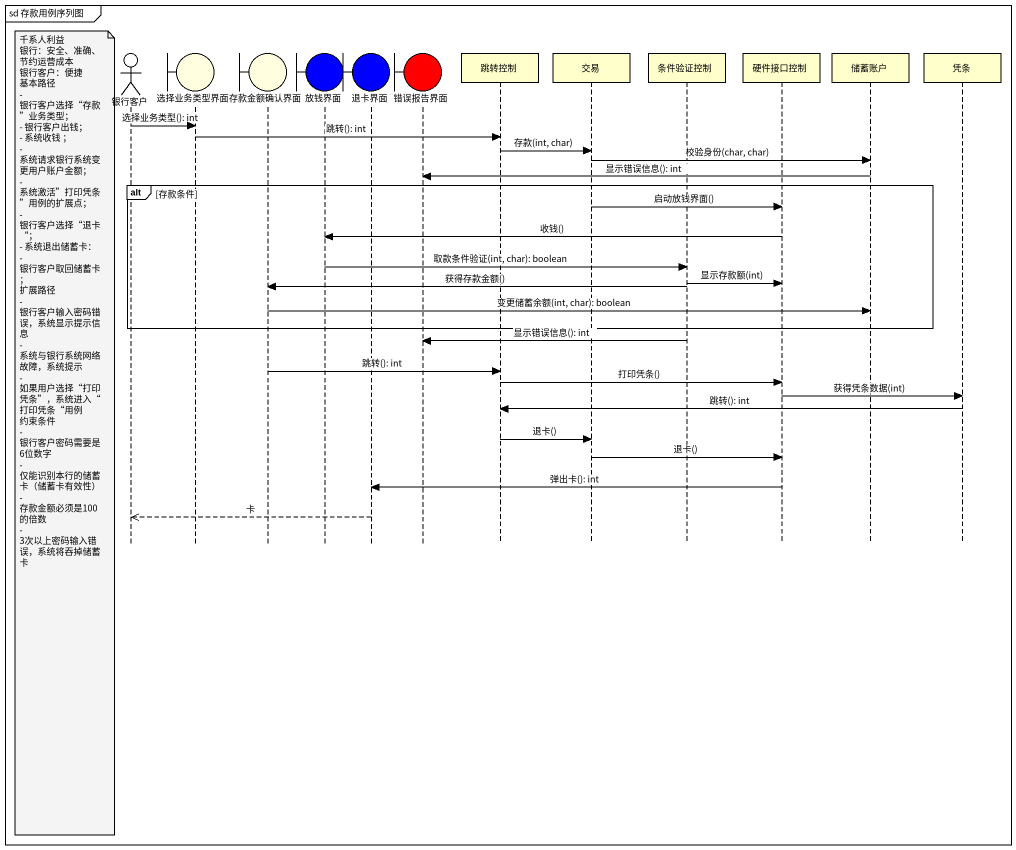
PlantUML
@startuml
mainframe sd 存款用例序列图
hide footbox
actor 银行客户
boundary 选择业务类型界面 #FFFFE0
boundary 存款金额确认界面 #FFFFE0
boundary 放钱界面 #0000FF
boundary 退卡界面 #0000FF
boundary 错误报告界面 #FF0000
participant 跳转控制
participant 交易
participant 条件验证控制
participant 硬件接口控制
participant 储蓄账户
participant 凭条

银行客户 -> 选择业务类型界面 : 选择业务类型(): int
选择业务类型界面 -> 跳转控制 : 跳转(): int
跳转控制 -> 交易 : 存款(int, char)
交易 -> 储蓄账户 : 校验身份(char, char)
储蓄账户 -> 错误报告界面 : 显示错误信息(): int
alt 存款条件
  交易 -> 硬件接口控制 : 启动放钱界面()
  硬件接口控制 -> 放钱界面 : 收钱()
  放钱界面 -> 条件验证控制 : 取款条件验证(int, char): boolean
  条件验证控制 -> 硬件接口控制 : 显示存款额(int)
  条件验证控制 -> 存款金额确认界面 : 获得存款金额()
  存款金额确认界面 -> 储蓄账户 : 变更储蓄余额(int, char): boolean
end
条件验证控制 -> 错误报告界面 : 显示错误信息(): int
存款金额确认界面 -> 跳转控制 : 跳转(): int
跳转控制 -> 硬件接口控制 : 打印凭条()
硬件接口控制 -> 凭条 : 获得凭条数据(int)
凭条 -> 跳转控制 : 跳转(): int
note left of 银行客户
  千系人利益
  银行：安全、准确、节约运营成本
  银行客户：便捷
  基本路径
  - 银行客户选择“存款”业务类型；
  - 银行客户出钱；
  - 系统收钱 ；
  - 系统请求银行系统变更用户账户金额；
  - 系统激活”打印凭条”用例的扩展点；
  - 银行客户选择“退卡“；
  - 系统退出储蓄卡：
  - 银行客户取回储蓄卡；
  扩展路径
  - 银行客户输入密码错误，系统显示提示信息
  - 系统与银行系统网络故障，系统提示
  - 如果用户选择“打印凭条”，系统进入“打印凭条“用例
  约束条件
  - 银行客户密码需要是6位数字
  - 仅能识别本行的储蓄卡（储蓄卡有效性）
  - 存款金额必须是100的倍数
  - 3次以上密码输入错误，系统将吞掉储蓄卡
end note
跳转控制 -> 交易 : 退卡()
交易 -> 硬件接口控制 : 退卡()
硬件接口控制 -> 退卡界面 : 弹出卡(): int
退卡界面 -->> 银行客户 : 卡
@enduml
